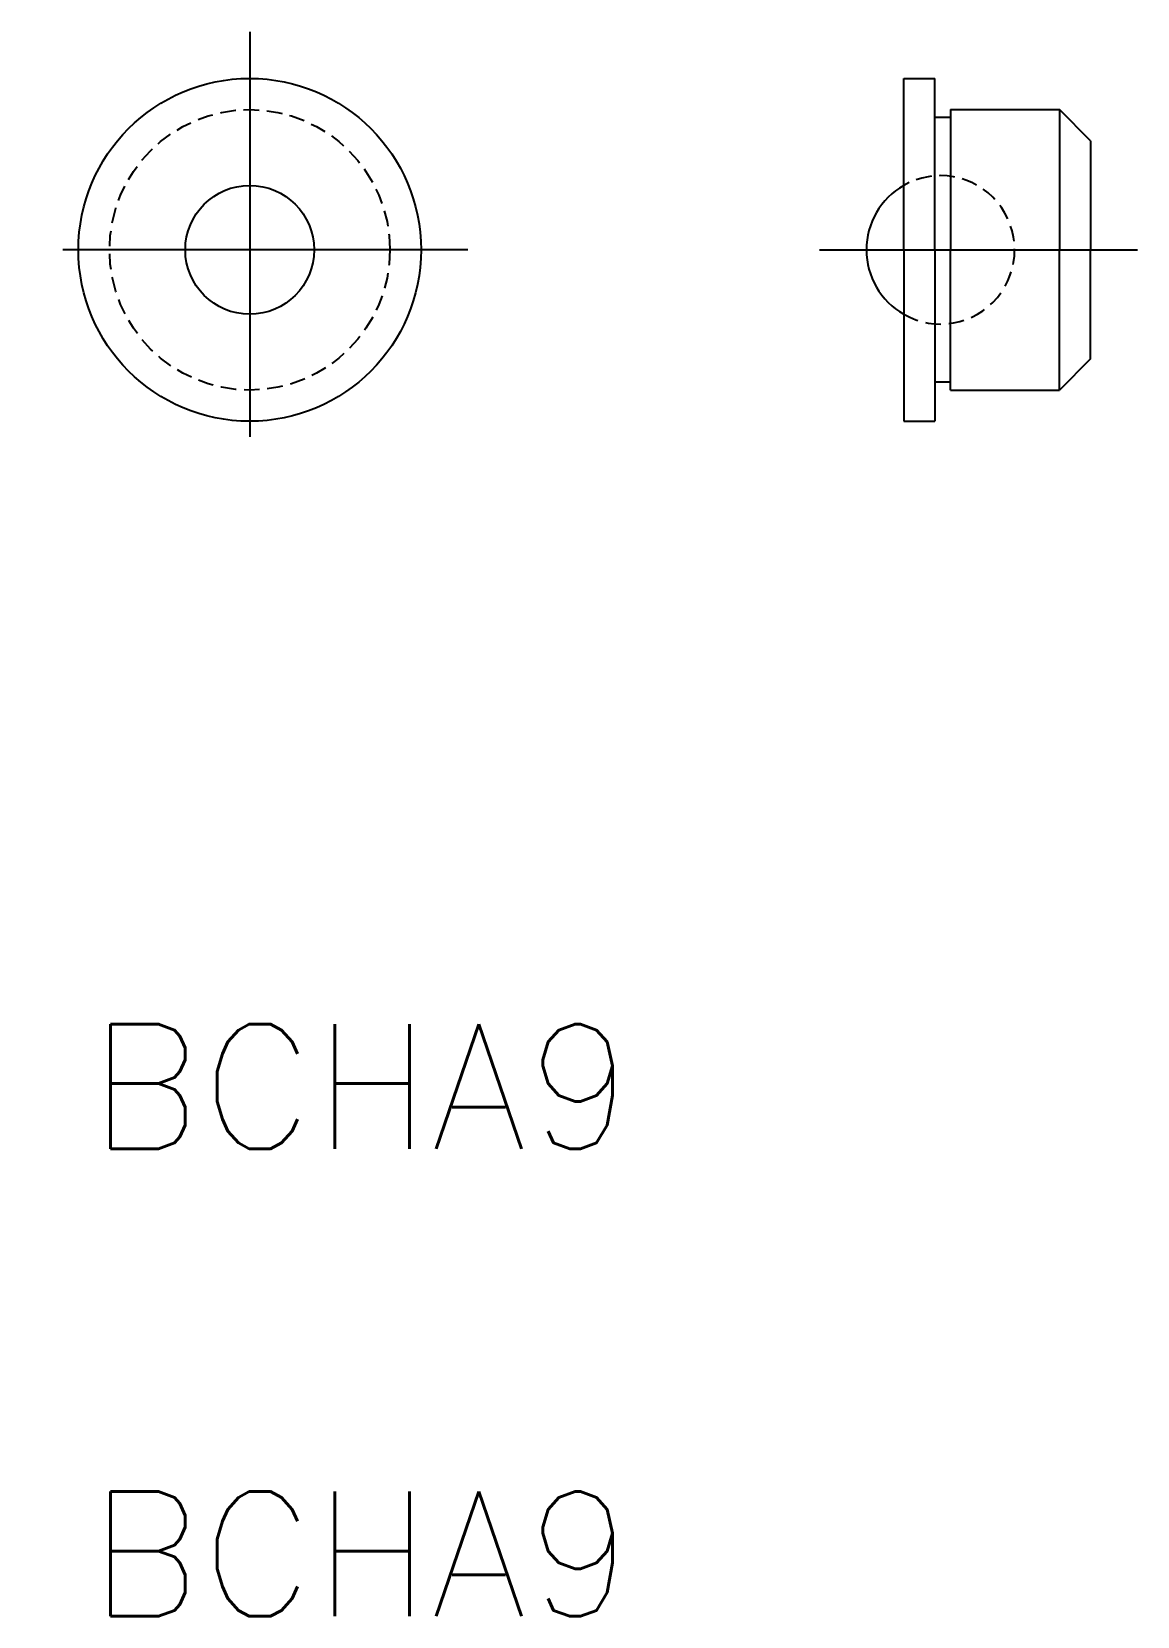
# Model space of a CAD drawing. Extents: x 101.2 to 136.7, y 22.8 to 73.6.
import ezdxf

# ---------------------------------------------------------------- set-up
doc = ezdxf.new("R2010")
doc.units = 0
doc.linetypes.add('CENTER', pattern=[17.5, 13, -1.5, 1.5, -1.5])
doc.linetypes.add('DASHED', pattern=[0.75, 0.5, -0.25])
doc.layers.get('0').update_dxf_attribs({"linetype": 'CONTINUOUS'})
doc.layers.add('CENTER', color=1, linetype='CENTER')
doc.styles.get("Standard").update_dxf_attribs({"font": 'txt.shx'})

msp = doc.modelspace()

# ---------------------------------------------------------------- linework, layer by layer
at = {"color": 7, "linetype": 'CONTINUOUS'}
for p, q in [((129.228, 66.61), (129.228, 72.11)), ((129.228, 72.11), (130.228, 72.11)), ((130.228, 66.61), (130.228, 72.11)), ((130.728, 70.86), (130.228, 70.86)), ((130.728, 71.11), (130.728, 66.61)), ((130.728, 71.11), (134.228, 71.11)), ((134.228, 71.11), (134.228, 66.61)), ((135.228, 70.11), (134.228, 71.11)), ((135.228, 70.11), (135.228, 66.61)), ((129.228, 66.61), (129.228, 61.11)), ((130.228, 66.61), (130.228, 61.11)), ((130.728, 62.11), (130.728, 66.61)), ((134.228, 62.11), (134.228, 66.61)), ((135.228, 63.11), (135.228, 66.61)), ((135.228, 63.11), (134.228, 62.11)), ((130.728, 62.36), (130.228, 62.36)), ((130.728, 62.11), (134.228, 62.11)), ((129.228, 61.11), (130.228, 61.11))]:
    msp.add_line(p, q, dxfattribs=at)
for radius in [5.5, 2.067]:
    msp.add_circle((108.23, 66.61), radius, dxfattribs=at)
at = {"color": 3, "linetype": 'DASHED'}
msp.add_circle((108.23, 66.61), 4.5, dxfattribs=at)
at = {"color": 7, "linetype": 'CONTINUOUS'}
for start, end in [(119.7224, 180), (180, 240.2776)]:
    msp.add_arc((130.408, 66.61), 2.38, start, end, dxfattribs=at)
at = {"color": 3, "linetype": 'DASHED'}
msp.add_arc((130.408, 66.61), 2.38, 240.2776, 119.7224, dxfattribs=at)
at = {"layer": 'CENTER', "color": 1, "linetype": 'CENTER'}
for p, q in [((108.23, 73.61), (108.23, 59.61)), ((115.23, 66.61), (101.23, 66.61)), ((126.528, 66.61), (136.728, 66.61))]:
    msp.add_line(p, q, dxfattribs=at)

# ---------------------------------------------------------------- texts
at = {"color": 7, "linetype": 'CONTINUOUS'}
for p in [(103.074, 37.764), (103.074, 22.764)]:
    msp.add_text('BCHA9', height=4, dxfattribs=at).set_placement(p)

doc.saveas('drawing.dxf')
